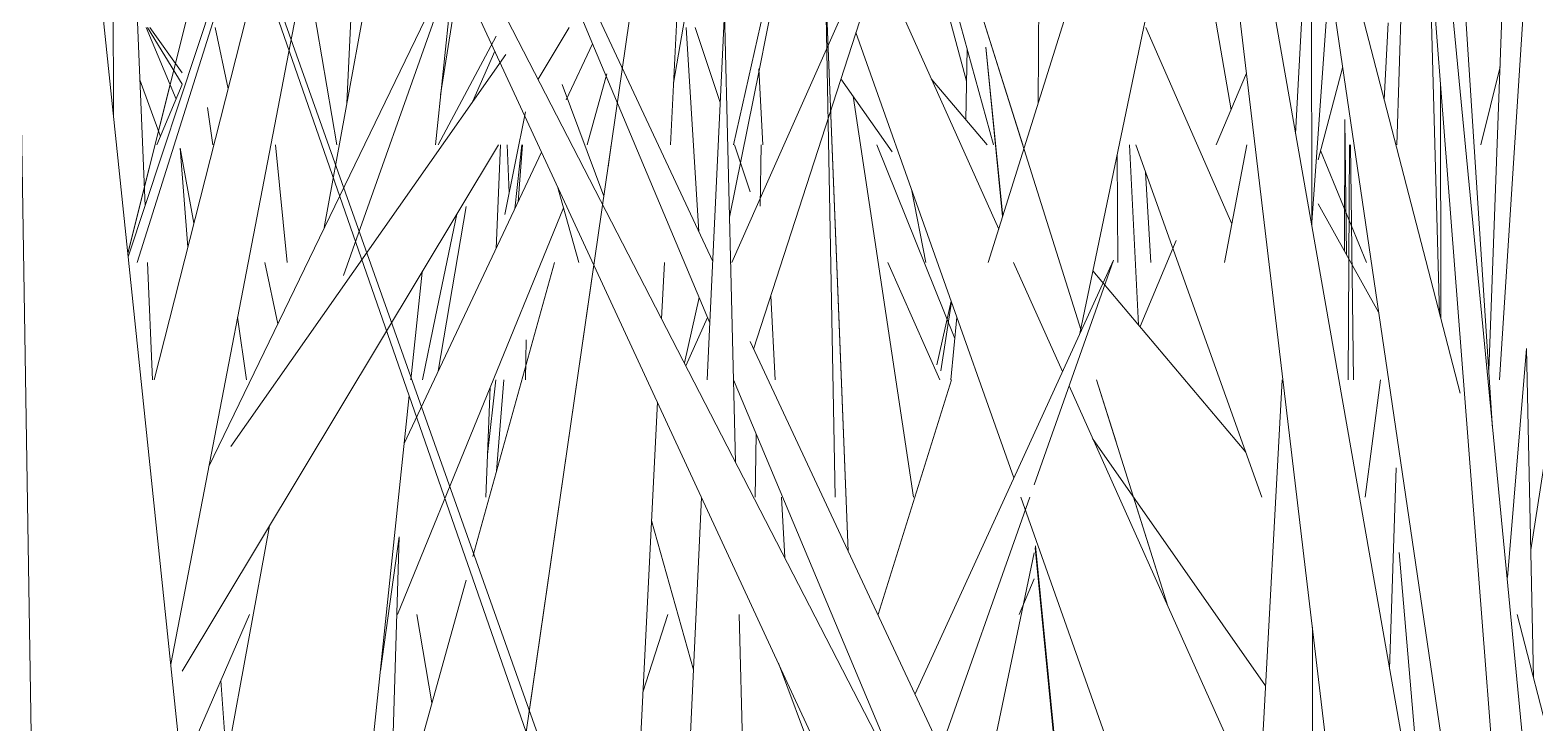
# Model space of a CAD drawing. Header units: millimetres. Extents: x -9575 to 27274, y -4387 to 11354.
# Drawn here: x -6871.56 to -6836.18, y 3072.27 to 3088.56 of the extents above; entities that cross this region are included whole.
import ezdxf

# ---------------------------------------------------------------- set-up
doc = ezdxf.new("R2010")
doc.units = ezdxf.units.MM
doc.layers.add('G-IMPT', color=8, linetype='Continuous', lineweight=9)

# ---------------------------------------------------------------- blocks, each defined once
blk = doc.blocks.new('Grass Array - 25_dwg-V48-North')
at = {"layer": 'G-IMPT'}
for p, q in [((-6869.261, 3083.316), (-6861.821, 3112.965)), ((-6865.579, 3048.02), (-6872.15, 3111.006)), ((-6835.343, 3048), (-6840.244, 3111.062)), ((-6856.708, 3063.788), (-6871.399, 3105.172)), ((-6853.662, 3103.185), (-6848.905, 3085.859)), ((-6846.845, 3081.494), (-6853.662, 3103.185)), ((-6864.745, 3101.309), (-6869.26, 3083.309)), ((-6843.435, 3056.033), (-6866.633, 3101.013)), ((-6863.372, 3048.052), (-6855.769, 3100.521)), ((-6855.769, 3100.521), (-6856.505, 3085.859)), ((-6839.183, 3100.053), (-6834.234, 3048.716)), ((-6871.973, 3099.735), (-6871.192, 3049.993)), ((-6849.029, 3083.1), (-6844.244, 3098.37)), ((-6869.043, 3083.1), (-6864.704, 3096.85)), ((-6855.507, 3083.116), (-6861.988, 3096.963)), ((-6858.286, 3088.129), (-6861.988, 3096.963)), ((-6868.329, 3096.31), (-6856.492, 3062.269)), ((-6868.644, 3080.341), (-6864.645, 3096.059)), ((-6864.054, 3095.449), (-6868.253, 3073.653)), ((-6843.916, 3095.608), (-6846.878, 3081.424)), ((-6841.739, 3094.748), (-6836.949, 3062.23)), ((-6841.739, 3094.748), (-6839.657, 3086.684)), ((-6837.172, 3079.196), (-6838.148, 3094.136)), ((-6869.601, 3086.57), (-6869.607, 3093.08)), ((-6864.645, 3083.916), (-6862.964, 3093.095)), ((-6848.217, 3085.859), (-6850.54, 3093.25)), ((-6844.432, 3093.138), (-6843.321, 3086.687)), ((-6854.546, 3081.061), (-6850.764, 3092.769)), ((-6854.242, 3084.94), (-6850.764, 3092.769)), ((-6841.804, 3086.119), (-6841.444, 3092.747)), ((-6841.422, 3083.948), (-6841.434, 3092.682)), ((-6862.196, 3091.44), (-6842.063, 3048)), ((-6855.727, 3091.377), (-6856.432, 3087.313)), ((-6855.022, 3085.859), (-6853.778, 3091.377)), ((-6854.41, 3087.653), (-6853.662, 3091.377)), ((-6847.859, 3086.833), (-6847.822, 3091.377)), ((-6847.859, 3086.833), (-6847.822, 3091.377)), ((-6866.695, 3090.973), (-6869.252, 3083.228)), ((-6837.005, 3080.341), (-6836.334, 3090.759)), ((-6868.854, 3084.432), (-6869.103, 3090.403)), ((-6867.358, 3078.3), (-6861.573, 3090.258)), ((-6864.349, 3085.859), (-6865.078, 3090.134)), ((-6864.192, 3082.794), (-6861.553, 3090.22)), ((-6861.571, 3090.254), (-6862.03, 3085.859)), ((-6863.972, 3089.84), (-6864.11, 3086.84)), ((-6861.907, 3087.04), (-6861.44, 3090.006)), ((-6841.008, 3089.786), (-6841.422, 3084.039)), ((-6852.847, 3089.399), (-6852.628, 3077.582)), ((-6852.847, 3089.399), (-6852.544, 3081.849)), ((-6852.322, 3076.311), (-6852.847, 3089.399)), ((-6848.784, 3083.881), (-6851.291, 3089.471)), ((-6855.575, 3081.691), (-6855.23, 3088.982)), ((-6854.972, 3078.402), (-6855.23, 3088.982)), ((-6839.629, 3088.728), (-6839.717, 3086.918)), ((-6868.128, 3086.938), (-6868.833, 3088.618)), ((-6867.983, 3087.287), (-6868.8, 3088.618)), ((-6867.983, 3087.558), (-6868.742, 3088.618)), ((-6866.905, 3087.178), (-6867.209, 3088.618)), ((-6861.968, 3085.859), (-6860.601, 3088.415)), ((-6859.616, 3087.407), (-6858.888, 3088.618)), ((-6856.131, 3088.618), (-6855.837, 3083.819)), ((-6852.142, 3088.502), (-6848.427, 3078.035)), ((-6860.376, 3087.988), (-6866.841, 3078.773)), ((-6861.148, 3086.887), (-6860.633, 3088.068)), ((-6858.333, 3088.241), (-6858.957, 3086.918)), ((-6858.286, 3088.129), (-6855.588, 3081.691)), ((-6849.558, 3086.452), (-6849.527, 3088.123)), ((-6848.692, 3084.175), (-6849.083, 3088.16)), ((-6848.688, 3084.187), (-6849.083, 3088.16)), ((-6854.41, 3087.653), (-6855.112, 3084.159)), ((-6854.426, 3087.653), (-6854.331, 3085.859)), ((-6840.697, 3087.674), (-6841.275, 3085.51)), ((-6836.995, 3087.694), (-6837.448, 3085.859)), ((-6868.977, 3087.388), (-6868.497, 3086.056)), ((-6868.579, 3085.859), (-6867.983, 3087.283)), ((-6859.052, 3087.281), (-6858.069, 3084.653)), ((-6858.462, 3085.859), (-6857.998, 3087.528)), ((-6843.668, 3085.859), (-6842.958, 3087.551)), ((-6838.399, 3087.323), (-6838.391, 3081.782)), ((-6850.789, 3077.582), (-6852.207, 3087.006)), ((-6867.387, 3086.738), (-6867.261, 3085.859)), ((-6860.399, 3084.224), (-6859.91, 3086.637)), ((-6837.937, 3080.023), (-6839.657, 3086.684)), ((-6840.654, 3083.365), (-6840.642, 3086.458)), ((-6840.607, 3083.281), (-6840.642, 3086.458)), ((-6867.983, 3073.49), (-6860.546, 3085.859)), ((-6865.786, 3085.859), (-6865.518, 3083.1)), ((-6860.501, 3085.859), (-6860.603, 3083.426)), ((-6860.34, 3085.859), (-6860.295, 3084.737)), ((-6860.164, 3084.357), (-6859.997, 3085.859)), ((-6860.085, 3084.523), (-6859.978, 3085.859)), ((-6857.969, 3085.339), (-6857.894, 3085.859)), ((-6854.373, 3085.859), (-6854.396, 3084.422)), ((-6843.472, 3083.1), (-6842.948, 3085.859)), ((-6840.565, 3080.341), (-6840.533, 3085.859)), ((-6840.439, 3080.341), (-6840.51, 3085.859)), ((-6867.852, 3083.453), (-6868.03, 3085.788)), ((-6867.707, 3084.025), (-6868.03, 3085.788)), ((-6859.533, 3085.694), (-6862.765, 3078.838)), ((-6845.998, 3085.638), (-6845.981, 3083.1)), ((-6840.134, 3083.1), (-6841.215, 3085.733)), ((-6845.203, 3083.1), (-6845.333, 3085.218)), ((-6858.656, 3083.1), (-6859.156, 3084.881)), ((-6854.242, 3084.94), (-6855.059, 3083.1)), ((-6850.837, 3084.824), (-6850.501, 3083.1)), ((-6859.015, 3084.38), (-6862.922, 3074.823)), ((-6862.024, 3081.829), (-6861.525, 3084.232)), ((-6861.962, 3080.541), (-6861.307, 3084.41)), ((-6845.461, 3081.59), (-6844.613, 3083.61)), ((-6868.684, 3080.341), (-6868.799, 3083.1)), ((-6865.736, 3081.653), (-6866.042, 3083.1)), ((-6861.153, 3076.185), (-6859.23, 3083.1)), ((-6859.833, 3072.481), (-6858.303, 3083.039)), ((-6856.644, 3083.1), (-6856.71, 3081.773)), ((-6850.751, 3072.954), (-6846.087, 3083.152)), ((-6847.284, 3080.535), (-6848.434, 3083.1)), ((-6847.953, 3077.867), (-6846.087, 3083.152)), ((-6862.343, 3082.871), (-6862.608, 3080.341)), ((-6854.142, 3082.31), (-6854.038, 3080.341)), ((-6856.176, 3080.738), (-6855.831, 3082.271)), ((-6850.237, 3080.689), (-6849.902, 3082.191)), ((-6850.143, 3080.547), (-6849.895, 3082.171)), ((-6866.681, 3081.812), (-6866.47, 3080.341)), ((-6862.024, 3081.829), (-6862.333, 3080.341)), ((-6855.635, 3081.804), (-6856.14, 3080.667)), ((-6855.575, 3081.691), (-6855.638, 3080.341)), ((-6852.322, 3076.311), (-6852.544, 3081.849)), ((-6849.767, 3081.81), (-6849.906, 3080.341)), ((-6859.896, 3081.278), (-6859.912, 3080.341)), ((-6843.878, 3058.27), (-6854.629, 3081.24)), ((-6860.805, 3078.584), (-6860.61, 3080.341)), ((-6860.595, 3078.191), (-6860.422, 3080.341)), ((-6855.022, 3080.341), (-6851.291, 3071.44)), ((-6851.622, 3074.823), (-6849.893, 3080.341)), ((-6843.486, 3072.065), (-6847.131, 3080.194)), ((-6846.024, 3078.88), (-6846.483, 3080.341)), ((-6844.811, 3075.019), (-6846.483, 3080.341)), ((-6842.117, 3080.341), (-6843.613, 3052.752)), ((-6840.168, 3077.582), (-6839.81, 3080.341)), ((-6862.647, 3079.969), (-6863.763, 3069.306)), ((-6860.739, 3080.165), (-6860.847, 3077.582)), ((-6856.809, 3079.816), (-6857.475, 3066.547)), ((-6854.484, 3079.057), (-6854.508, 3077.582)), ((-6839.439, 3078.267), (-6839.593, 3073.539)), ((-6855.769, 3077.573), (-6857.166, 3048)), ((-6853.891, 3077.582), (-6853.816, 3076.16)), ((-6848.337, 3076.778), (-6848.053, 3077.582)), ((-6848.267, 3077.582), (-6845.329, 3069.306)), ((-6844.811, 3075.019), (-6845.616, 3077.582)), ((-6855.961, 3073.517), (-6856.949, 3077.03)), ((-6867.626, 3067.645), (-6865.929, 3076.906)), ((-6862.88, 3076.646), (-6863.719, 3048.831)), ((-6862.88, 3076.646), (-6863.324, 3073.5)), ((-6848.337, 3076.778), (-6850.001, 3072.065)), ((-6847.928, 3076.391), (-6846.814, 3065.034)), ((-6846.789, 3065.078), (-6847.918, 3076.439)), ((-6847.953, 3076.273), (-6849.295, 3069.844)), ((-6839.37, 3076.281), (-6839.008, 3072.065)), ((-6863.066, 3069.306), (-6861.307, 3075.63)), ((-6848.303, 3074.823), (-6847.953, 3075.656)), ((-6866.399, 3074.823), (-6867.983, 3071.184)), ((-6862.11, 3072.746), (-6862.464, 3074.823)), ((-6857.151, 3072.996), (-6856.561, 3074.823)), ((-6854.442, 3056.746), (-6854.884, 3074.823)), ((-6841.378, 3052.752), (-6841.409, 3074.525)), ((-6834.599, 3067.094), (-6836.594, 3074.823)), ((-6853.964, 3073.678), (-6845.536, 3051.144)), ((-6867.076, 3073.268), (-6866.985, 3072.065))]:
    blk.add_line(p, q, dxfattribs=at)
blk = doc.blocks.new('Grass Array - 25_dwg-V49-North')
at = {"layer": 'G-IMPT'}
for p, q in [((-6835.507, 3050.293), (-6844.846, 3103.428)), ((-6851.338, 3094.053), (-6849.541, 3087.36)), ((-6843.668, 3093.519), (-6838.255, 3048)), ((-6839.238, 3091.658), (-6839.425, 3085.859)), ((-6836.858, 3091.377), (-6837.261, 3080.554)), ((-6838.419, 3081.89), (-6838.656, 3090.637)), ((-6855.919, 3088.618), (-6855.331, 3086.858)), ((-6843.3, 3084.007), (-6845.321, 3088.618)), ((-6851.291, 3085.697), (-6852.493, 3087.415)), ((-6850.369, 3087.414), (-6849.059, 3085.859)), ((-6854.997, 3085.859), (-6854.629, 3084.759)), ((-6851.651, 3085.859), (-6849.814, 3081.312)), ((-6845.498, 3081.633), (-6845.707, 3085.859)), ((-6845.563, 3085.859), (-6842.593, 3077.582)), ((-6839.851, 3081.932), (-6841.275, 3084.473)), ((-6850.171, 3080.341), (-6851.391, 3083.1)), ((-6846.569, 3082.904), (-6842.97, 3078.634)), ((-6835.241, 3082.993), (-6836.273, 3076.342)), ((-6836.377, 3081.078), (-6836.818, 3075.691)), ((-6836.818, 3075.691), (-6836.377, 3081.078)), ((-6836.377, 3081.078), (-6836.208, 3073.326)), ((-6842.507, 3073.142), (-6846.578, 3078.961))]:
    blk.add_line(p, q, dxfattribs=at)
blk = doc.blocks.new('Grass Array - Grass Array-V52-North')
for name in ['Grass Array - 25_dwg-V48-North', 'Grass Array - 25_dwg-V49-North']:
    blk.add_blockref(name, (0, 0))

msp = doc.modelspace()

# ---------------------------------------------------------------- block references
msp.add_blockref('Grass Array - Grass Array-V52-North', (0, 0))

doc.saveas('drawing.dxf')
